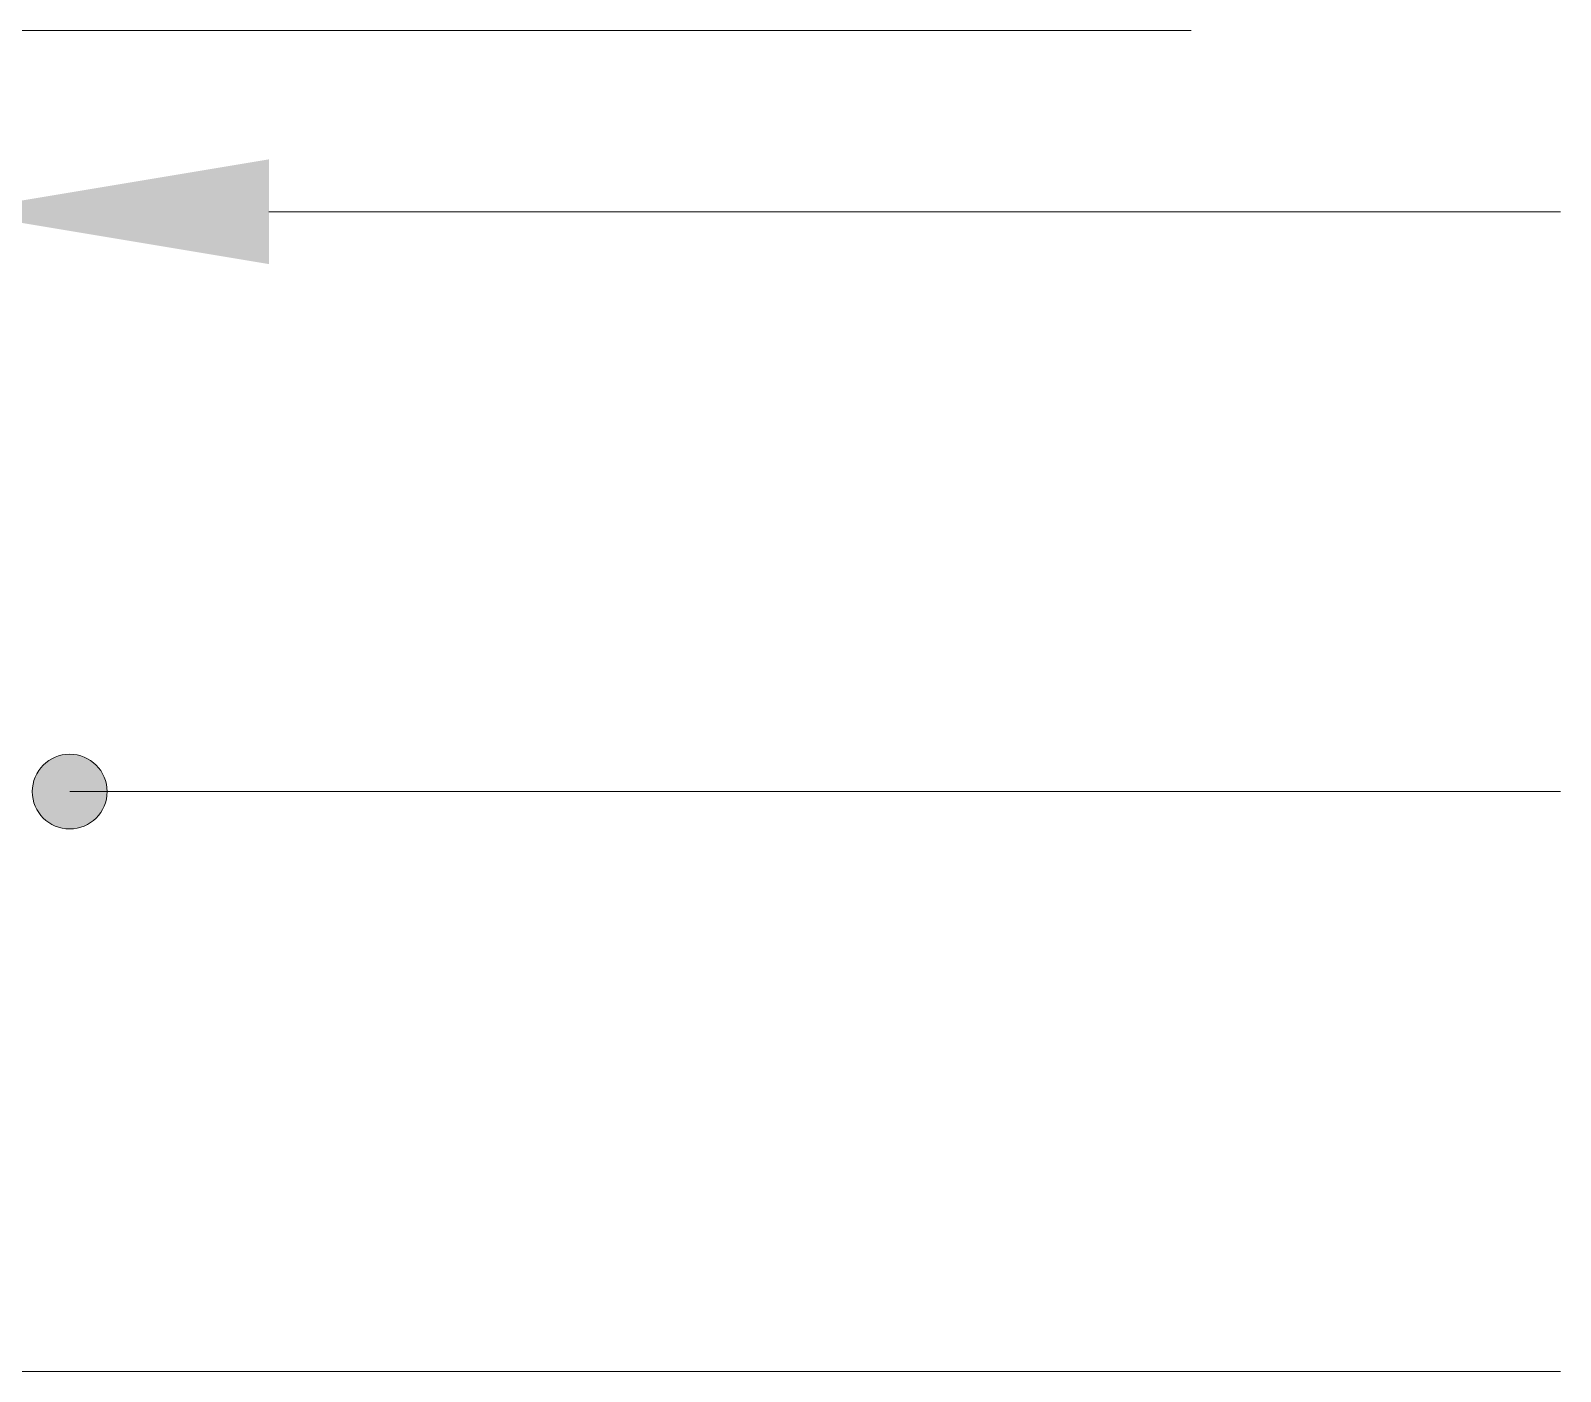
# Model space of a CAD drawing. Header units: millimetres. Extents: x 4664 to 8864, y -38 to 2932.
# Drawn here: x 6402.3 to 6488, y 1885 to 1960.1 of the extents above; entities that cross this region are included whole.
import ezdxf

# ---------------------------------------------------------------- set-up
doc = ezdxf.new("R2010")
doc.units = ezdxf.units.MM

msp = doc.modelspace()

# ---------------------------------------------------------------- hatches: boundary and pattern name
at = {"lineweight": 5}
h = msp.add_hatch(color=256, dxfattribs=at)
h.dxf.hatch_style = 1
h.paths.add_polyline_path([(6406.59, 1917.453, 1), (6402.399, 1917.453, 1)])

# ---------------------------------------------------------------- linework, layer by layer
for p, q in [((6186.647, 1960.085), (6467.346, 1960.085)), ((6415.662, 1949.937), (6488.038, 1949.937)), ((6404.494, 1917.453), (6488.038, 1917.453)), ((6360.821, 1884.97), (6488.038, 1884.97))]:
    msp.add_line(p, q, dxfattribs=at)
msp.add_circle((6404.494, 1917.453), 2.096, dxfattribs=at)
msp.add_solid([(6415.662, 1952.873), (6415.662, 1947.002), (6398.048, 1949.937)], dxfattribs=at)

doc.saveas('drawing.dxf')
